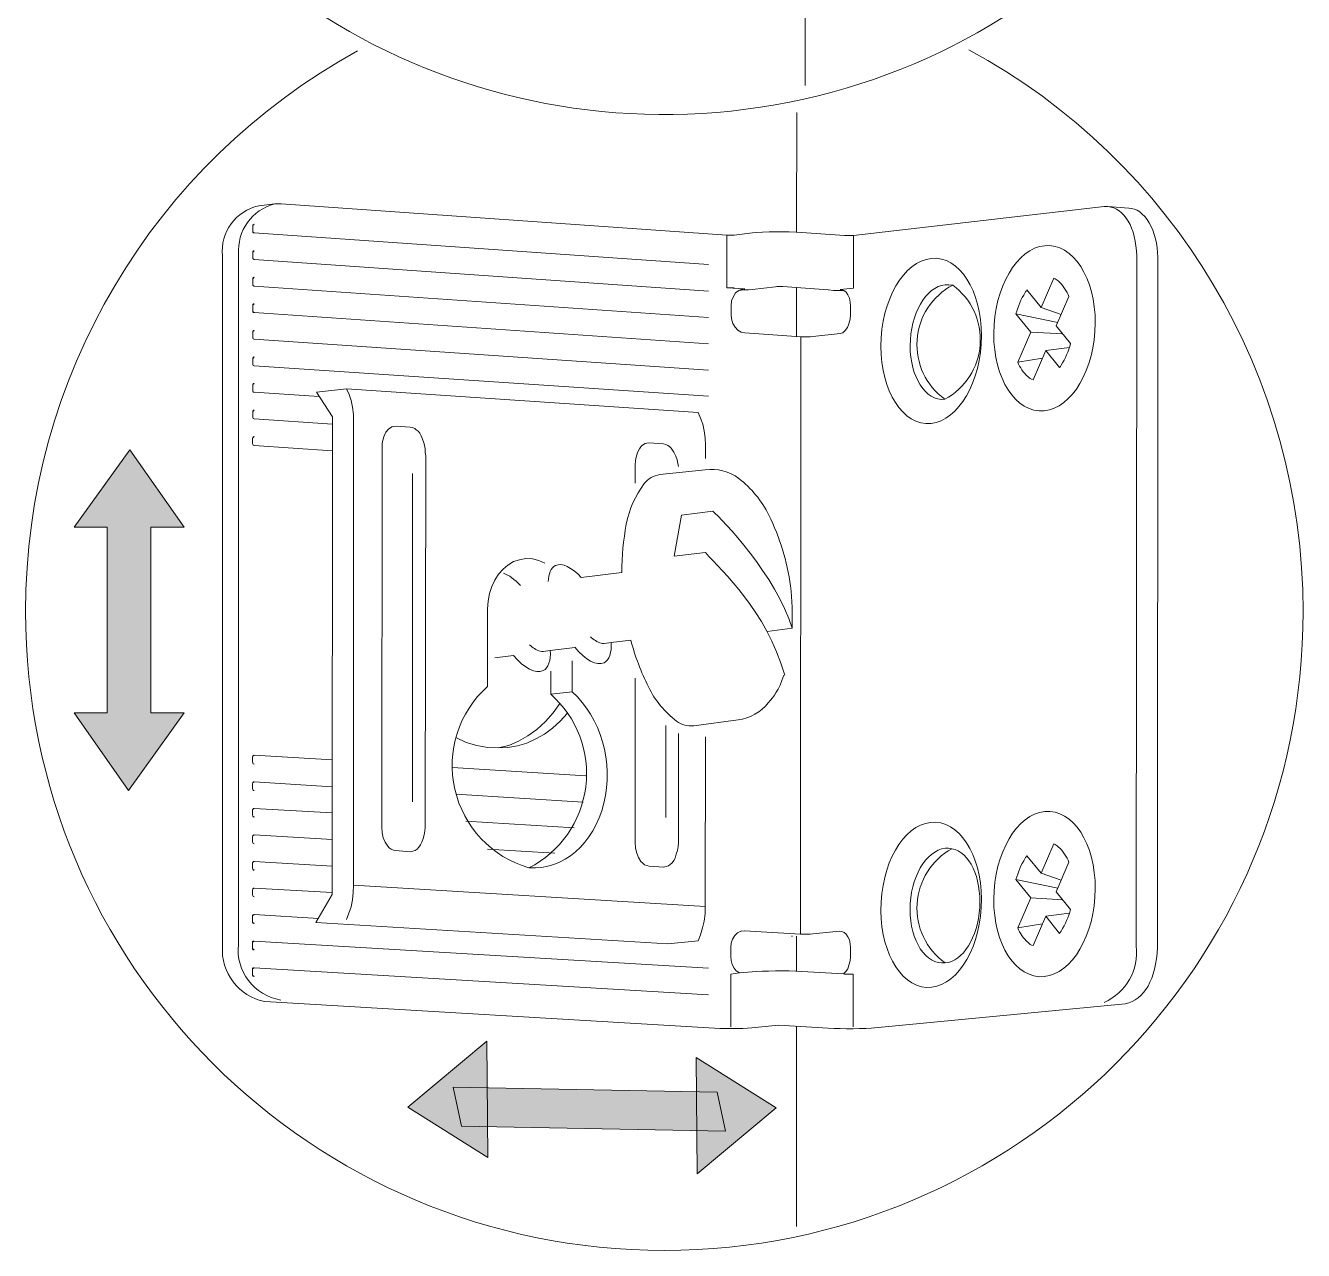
# Model space of a CAD drawing. Header units: metres. Extents: x -8.4 to 7.9, y -3.9 to 2.
# Drawn here: x 4.7963 to 5.0075, y -0.7715 to -0.5691 of the extents above; entities that cross this region are included whole.
import ezdxf

# ---------------------------------------------------------------- set-up
doc = ezdxf.new("R2010")
doc.units = ezdxf.units.M
doc.header["$MEASUREMENT"] = 0
doc.layers.add('PDF12_Geometry_Num_Penna__7', color=7, linetype='Continuous', lineweight=18)
doc.layers.add('PDF12_Solid Fills_Num_Penna__7', color=7, linetype='Continuous', lineweight=18)

msp = doc.modelspace()

# ---------------------------------------------------------------- hatches: boundary and pattern name
at = {"layer": 'PDF12_Geometry_Num_Penna__7', "linetype": 'Continuous', "lineweight": 18}
msp.add_hatch(color=7, dxfattribs=at).paths.add_polyline_path([(4.817049836813066, -0.6520002893830076), (4.822548160906408, -0.6520002893830076), (4.813572429782201, -0.6392165369406317), (4.80434054704801, -0.6520002893830076), (4.809837381887806, -0.6520002893830076), (4.809837381887806, -0.6826938049744995), (4.80434054704801, -0.6826938049744995), (4.813316278172218, -0.6954775574168752), (4.822548160906408, -0.6826938049744995), (4.817049836813066, -0.6826938049744995)])
at = {"layer": 'PDF12_Solid Fills_Num_Penna__7', "linetype": 'Continuous', "lineweight": 18}
for points in [[(4.872706369274821, -0.7561163876181427), (4.872538083624078, -0.7368990598552796), (4.85948924405044, -0.7478137990969119)], [(4.907290708681662, -0.7588338285642753), (4.90712540153801, -0.7396179900549584), (4.920339548255298, -0.7479176000690964)], [(4.910577640183941, -0.7453091724825609), (4.866961871570259, -0.7445154003423248), (4.868331984832954, -0.7509430186486266), (4.911944774939545, -0.7517397692959554)]]:
    msp.add_hatch(color=7, dxfattribs=at).paths.add_polyline_path(points)

# ---------------------------------------------------------------- linework, layer by layer
at = {"layer": 'PDF12_Geometry_Num_Penna__7', "color": 7, "linetype": 'Continuous', "lineweight": 18, "flags": 128}
for points in [[(4.925154453896194, -0.5485988839247937), (4.925147007628461, -0.5790273123850247)], [(4.923735046341112, -0.5834946262481884), (4.923702282763091, -0.6032689348374085)], [(4.8385349998764, -0.5986139750273973), (4.912206883563713, -0.6037667922979727)], [(4.933125832428703, -0.603826362439829), (4.974510699229866, -0.5990488370629485)], [(4.974510550304512, -0.5990495816897221), (4.974824782802804, -0.5990495816897221), (4.975139015301096, -0.5990495816897221)], [(4.978605997557137, -0.5992960531516527), (4.975139015301096, -0.5990488370629488)], [(4.833950779609844, -0.6032693816134722), (4.834078855414835, -0.6033915004042778), (4.834008860498154, -0.6033915004042778), (4.833880784693164, -0.6032693816134722), (4.833880784693164, -0.603075778652439)], [(4.833881082543872, -0.6021524414536656), (4.834079153265545, -0.6019618169997252), (4.834009158348863, -0.6020243656486743), (4.833881082543872, -0.6020809572834377), (4.833881082543872, -0.602274560244471), (4.833881082543872, -0.6030757786524391)], [(4.909181464984183, -0.6086038878167097), (4.834078408638771, -0.6033915004042778)], [(4.916429810919911, -0.6033922450310507), (4.913393222938782, -0.6037675369247459), (4.913125157300429, -0.6037675369247459), (4.912834752858879, -0.6037675369247459), (4.912520520360586, -0.6037675369247459), (4.912206287862294, -0.6037675369247459)], [(4.914195930600298, -0.6128804283005782), (4.914672491735148, -0.6126987393679164), (4.915184794955112, -0.61263916922606), (4.912206287862294, -0.6124425877579338), (4.912206287862294, -0.6037676858501009)], [(4.916429810919911, -0.6033915004042778), (4.917174437693115, -0.6033319302624214), (4.91809330713125, -0.6032693816134722), (4.919164080431118, -0.6032098114716158), (4.920281020590925, -0.6032098114716158), (4.921397960750732, -0.6032098114716158), (4.922502986882168, -0.6032098114716158), (4.923619927041974, -0.6032693816134722), (4.924574538565222, -0.6033319302624214), (4.931624664853923, -0.6038263624398292)], [(4.930891952109089, -0.6127624794197026), (4.933125832428703, -0.6125182418380917), (4.933125832428703, -0.603826958141248)], [(4.931624962704632, -0.603826362439829), (4.932053867725998, -0.603826362439829), (4.932613827059448, -0.603826362439829), (4.933126130279413, -0.603826362439829)], [(4.833950779609844, -0.6076674451867277), (4.834078855414835, -0.6077880747239868), (4.834008860498154, -0.6077299938356768), (4.833880784693164, -0.6076093642984177), (4.833880784693164, -0.6074872455076121)], [(4.833881082543872, -0.6065546749368509), (4.834079153265545, -0.6063729860041891)], [(4.834079153265545, -0.6063731349295431), (4.834009158348863, -0.6063731349295431), (4.833881082543872, -0.606492275213256), (4.833881082543872, -0.6066769426530106), (4.833881082543872, -0.6074870965822572)], [(4.909181464984183, -0.6130120783140807), (4.834078408638771, -0.6077877768732775)], [(4.98337652344235, -0.6074273775150465), (4.983330356582409, -0.7214178224642926)], [(4.833950779609844, -0.6120812948475752), (4.834078855414835, -0.6122049028919271), (4.834008860498154, -0.6121393757358852), (4.833880784693164, -0.6120172569450797), (4.833880784693164, -0.6118266324911392)], [(4.834079153265545, -0.6107087987792045), (4.834009158348863, -0.6107728366817), (4.833881082543872, -0.610896444726052), (4.833881082543872, -0.6110289882916825), (4.833881082543872, -0.6118257389390113)], [(4.833881082543872, -0.610963610060995), (4.834079153265545, -0.6107089477045589)], [(4.909181464984183, -0.6173517631483169), (4.834078408638771, -0.612204902891927)], [(4.921467806742058, -0.6122616434520451), (4.921153574243765, -0.6122616434520451), (4.920839341745474, -0.6122616434520451), (4.920467028358871, -0.6122616434520451), (4.920210876748889, -0.6123271706080871)], [(4.928960539184752, -0.6128216027854949), (4.921468104592768, -0.6122616434520451)], [(4.912206436787649, -0.6124427366832885), (4.912450674369261, -0.6124427366832885), (4.912834901784234, -0.6124427366832885), (4.913125306225784, -0.6124427366832885), (4.913393371864137, -0.6124427366832885)], [(4.912881217569527, -0.615427796491711), (4.912963126514579, -0.61462359957665), (4.913277359012872, -0.6138759942963525), (4.913637758371102, -0.6133160349629027), (4.914196228451007, -0.6128811729273513)], [(4.9163717300316, -0.6127618837182838), (4.915743265035017, -0.6128214538601402), (4.914998638261812, -0.6128214538601402), (4.914195930600298, -0.6128810240019966)], [(4.914510163098591, -0.6127618837182838), (4.915184794955114, -0.6126397649274783)], [(4.920211174599599, -0.6123270216827325), (4.916371878956956, -0.612761883718284)], [(4.923701687061672, -0.6124427366832885), (4.923701687061672, -0.6205174694119187)], [(4.928960688110107, -0.6128208581587219), (4.929787223828364, -0.6128804283005782), (4.930624184321445, -0.6128804283005782), (4.931496886899641, -0.6128804283005782), (4.931893028342986, -0.6131976393059634), (4.932183432784536, -0.6136354798486076), (4.932450009169343, -0.6141879929143255), (4.93256766019951, -0.6148105008967246), (4.932613827059448, -0.6154851327532478), (4.932613827059448, -0.6169163054113469)], [(4.931264265495692, -0.6128214538601402), (4.930891952109089, -0.6127618837182838), (4.931182356550639, -0.6128214538601402), (4.931496589048932, -0.6128810240019966)], [(4.833950779609844, -0.6164226178607122), (4.834078855414835, -0.6165447366515177), (4.834008860498154, -0.6165447366515177), (4.833880784693164, -0.6164226178607122), (4.833880784693164, -0.6162409289280502)], [(4.833881082543872, -0.6153055287755508), (4.834079153265545, -0.6151238398428889)], [(4.834079153265545, -0.6151239887682434), (4.834009158348863, -0.6151239887682434), (4.833881082543872, -0.615246107559049), (4.833881082543872, -0.615427796491711), (4.833881082543872, -0.6162409289280502)], [(4.912881068644173, -0.6154283921931296), (4.912881068644173, -0.6168580755976822), (4.912962977589225, -0.6175982346102475), (4.913195301142464, -0.6183473291440914), (4.913567614529067, -0.6189638801123047), (4.913998008803979, -0.6194642693038981), (4.914556478883883, -0.6197770125486441), (4.915184943880468, -0.6198991313394496), (4.924422783628843, -0.6205767417030659)], [(4.967430936795592, -0.6168515228820781), (4.964133729443842, -0.6157167116797144)], [(4.909181464984183, -0.6216915969079075), (4.834078408638771, -0.6165447366515177)], [(4.932613827059448, -0.6169170500381198), (4.93256766019951, -0.6176646553184173), (4.932369589477838, -0.6184063035845291), (4.932137265924598, -0.619028811566928), (4.931741124481253, -0.6195232437443359), (4.931334558263083, -0.619898535638031), (4.930892249959799, -0.6200236329359292)], [(4.959954139365845, -0.6167649972510316), (4.962392047421318, -0.619773289414778)], [(4.833880784693164, -0.6208306594327284), (4.834078855414835, -0.620952778223534), (4.833950779609844, -0.6208932080816776), (4.833880784693164, -0.6207710892908721), (4.833880784693164, -0.6206400349787882)], [(4.834079153265545, -0.6195230948189814), (4.833951077460553, -0.6195230948189814), (4.833881082543872, -0.619645213609787), (4.833881082543872, -0.6198358380637272), (4.833881082543872, -0.6206400349787882)], [(4.833881082543872, -0.6197021030952596), (4.834079153265545, -0.6195233926696906)], [(4.924422932554197, -0.6205768906284207), (4.92437676569426, -0.7192503628528493)], [(4.924422932554197, -0.620577486329839), (4.924935235774163, -0.620577486329839), (4.925493705854066, -0.620577486329839), (4.925970266988917, -0.620577486329839), (4.926412575292201, -0.6205179161879826), (4.930892249959799, -0.6200234840105749)], [(4.960255266432929, -0.6247457580808834), (4.962392345272026, -0.6197731404894234)], [(4.967679642137843, -0.620083054152431), (4.962391302794543, -0.619773289414778)], [(4.909181464984183, -0.6260430468451603), (4.834078408638771, -0.620952778223534)], [(4.962781487223703, -0.6276740773291877), (4.964869420695768, -0.6228191107678939)], [(4.968782136538248, -0.622321402232684), (4.964869867471831, -0.6228188129171848)], [(4.833881082543872, -0.6241189312632001), (4.834079153265545, -0.6238717151744961)], [(4.834079153265545, -0.6238718640998504), (4.833951077460553, -0.623935902002346), (4.833881082543872, -0.6240535530325124), (4.833881082543872, -0.6241756718233179), (4.833881082543872, -0.6249888042596572)], [(4.964325992076684, -0.6240891461922717), (4.960255862134347, -0.6247429284991453)], [(4.833880784693164, -0.6252293187074027), (4.834078855414835, -0.6253514374982081), (4.833950779609844, -0.6252918673563518), (4.833880784693164, -0.6251697485655463), (4.833880784693164, -0.6249895488864308)], [(4.909181464984183, -0.6303827316793966), (4.834078408638771, -0.6253520331996267)], [(4.833881082543872, -0.6284587650227905), (4.834079153265545, -0.628271119075943)], [(4.834079153265545, -0.6282715658520069), (4.833951077460553, -0.6282715658520069), (4.833881082543872, -0.6283936846428125), (4.833881082543872, -0.6285902661109386), (4.833881082543872, -0.629388506011814)], [(4.847051594132251, -0.6337990793148593), (4.844375405509354, -0.6297036320622342), (4.849343555340175, -0.6291436727287844)], [(4.908669310689573, -0.6384553794530621), (4.908621654576089, -0.6372654658694812), (4.908468261460808, -0.6360889555678181), (4.908225513132743, -0.6349779724221969), (4.907866603028058, -0.6339831510531955), (4.907436208753147, -0.6330478998260506), (4.849343406414819, -0.629143077027366)], [(4.849343704265529, -0.6291436727287839), (4.849786012568813, -0.6300789239559288), (4.850100245067105, -0.6310648098036518), (4.850344482648716, -0.6321862177240978), (4.850506811285275, -0.6333612387722145), (4.850506811285275, -0.6345437060880634)], [(4.833880784693164, -0.6295800240178823), (4.834078855414835, -0.6297036320622342), (4.833950779609844, -0.6297036320622342), (4.833880784693164, -0.6295800240178823), (4.833880784693164, -0.6293879103103954)], [(4.844864327448639, -0.6304417061198346), (4.834079153265545, -0.6297030363608157)], [(4.833881082543872, -0.6328668065948069), (4.834079153265545, -0.6326851176621451), (4.833951077460553, -0.6326851176621451), (4.833881082543872, -0.6328072364529507), (4.833881082543872, -0.6329889253856126), (4.833881082543872, -0.6337990793148591)], [(4.833880784693164, -0.633983746754614), (4.834078855414835, -0.6341058655454195), (4.833950779609844, -0.6340433168964703), (4.833880784693164, -0.6339211981056648), (4.833880784693164, -0.6337990793148593)], [(4.847051594132251, -0.6349785681236149), (4.834078706489481, -0.6341058655454191)], [(4.844305857368736, -0.7173231198384408), (4.846993960020005, -0.7126706917594587), (4.847052040908314, -0.6337998239416323)], [(4.850507109135984, -0.6345437060880637), (4.850507109135984, -0.7111166556837809), (4.850460942276046, -0.7123676286627646), (4.850344780499425, -0.7135426497108813), (4.850100542917815, -0.7147161815054518), (4.849716315502841, -0.7157705730163093), (4.849344002116237, -0.7168249645271672)], [(4.857546363873796, -0.6352919070697798), (4.857150222430451, -0.6353514772116361), (4.856859817988902, -0.6354140258605853), (4.856301347908997, -0.6357863392471875), (4.855870953634085, -0.636286728438781), (4.855556721135793, -0.6369032794069942), (4.855358650414121, -0.637644927673106), (4.8552424886375, -0.6382019084994631), (4.8552424886375, -0.6389524922868532), (4.85517249372082, -0.7015070982502216)], [(4.861687977986359, -0.6369026837055757), (4.861443740404748, -0.6364678216700241), (4.861199502823137, -0.6361550784252783), (4.860885270324845, -0.6359093515901209), (4.860641032743233, -0.635717237882634), (4.86025680532826, -0.6355325704428794), (4.859896405970028, -0.6354730003010229), (4.857546363873796, -0.635291311368361)], [(4.83407870648948, -0.6370261428245731), (4.833950630684489, -0.6370842237128829), (4.833880635767808, -0.6372063425036885), (4.833834468907869, -0.637338886069319), (4.833834468907869, -0.6381386152237407)], [(4.833881082543872, -0.637265465869481), (4.834079153265545, -0.6370256960485091)], [(4.861688126911714, -0.6369034283323486), (4.861932364493326, -0.6374633876657985), (4.862118521186626, -0.6380799386340118), (4.862316591908298, -0.6386964896022252), (4.862362758768238, -0.6391968787938187), (4.862362758768238, -0.6396913109712264), (4.862444667713289, -0.6401917001628199)], [(4.833880784693164, -0.638392681878758), (4.834078855414835, -0.6385148006695636), (4.833950779609844, -0.6384552305277071), (4.833880784693164, -0.6383241762156233), (4.833834617833223, -0.6381395087758683)], [(4.846993364318586, -0.6393873543224047), (4.834078557564126, -0.638514651744209)], [(4.899361922800579, -0.6380791940072389), (4.898989609413978, -0.6381387641490952), (4.898675376915685, -0.6382013127980444), (4.898116906835781, -0.6385736261846466), (4.89775650747755, -0.6390740153762401), (4.897442274979258, -0.6396905663444534), (4.897198037397647, -0.6404411501318437), (4.897128042480967, -0.6409981309582007), (4.897056558310738, -0.6417397792243125), (4.897056558310738, -0.6447421143738732)], [(4.90345722112785, -0.6396318897547253), (4.903212983546239, -0.6392551086074837), (4.902968745964628, -0.6389527901375627), (4.902700680326275, -0.638695149274034), (4.902456442744663, -0.6385149495949185), (4.902096043386432, -0.6383228358874316), (4.901711815971459, -0.6382602872384824), (4.899361773875225, -0.6380785983058206)], [(4.903457072202496, -0.6396324854561436), (4.903771304700789, -0.6402505256779034), (4.90396937542246, -0.6408670766461168), (4.90408553719908, -0.6415000094033407), (4.904201698975699, -0.6419929523272021)], [(4.908669459614927, -0.6384558262291258), (4.908666481107835, -0.6406435396888008)], [(4.862444369862581, -0.6402505256779032), (4.862362460917527, -0.7008780375522183)], [(4.860257103178969, -0.6431104881884275), (4.860257103178969, -0.6973461238415546)], [(4.908647120811731, -0.6561587320606456), (4.903503239062434, -0.6567946433249622), (4.904705066674387, -0.650012582674615), (4.909851926930777, -0.6493707143961129)], [(4.882095666108867, -0.6579339222879652), (4.881130629810794, -0.6575094850272387), (4.880059856510926, -0.6572548226708026), (4.879000997239428, -0.6571952525289462), (4.877954051996304, -0.6573769414616082), (4.876965187641487, -0.6576896847063541)], [(4.876953124687762, -0.6731962394076295), (4.873867391339601, -0.6735804668226031)], [(4.886631783485875, -0.6792248866888485), (4.886631783485875, -0.674094408221469)], [(4.883096146641345, -0.6758049648448745), (4.883096146641345, -0.6795936258669393), (4.88663163456052, -0.67922429098743)], [(4.897056558310738, -0.67694528628536), (4.897056558310738, -0.7040482115764596)], [(4.884597165290772, -0.6811454280622977), (4.883480225130964, -0.6826942517505632), (4.882247123194538, -0.684123935155116), (4.880815950536438, -0.6854329890224096), (4.879314782961657, -0.6864858912797208), (4.877755534498567, -0.6873466798295453), (4.87616203320391, -0.6880391827286255), (4.874416628047517, -0.6884636199893521), (4.876033957398919, -0.6884040498474958), (4.877593205862009, -0.6881047098846675), (4.879140540296728, -0.6876668693420234), (4.880617879814765, -0.6869877697248608), (4.882049052472865, -0.686170169527882), (4.883410230214283, -0.6851783266659737), (4.884640353643617, -0.684065854266806), (4.885830267227198, -0.6827568003995124)], [(4.902095745535724, -0.6847631227772347), (4.902095745535724, -0.6999535089506077)], [(4.904217782914001, -0.6860683045853078), (4.904201401124991, -0.7034210869080668)], [(4.867412519693401, -0.6867301288613317), (4.86913409679305, -0.6875447505512174), (4.870879501949442, -0.6880391827286254), (4.872671073965773, -0.688405539101042), (4.874416479122163, -0.6884636199893519)], [(4.908640419170773, -0.6866246897102461), (4.908621058874669, -0.7146598877213977)], [(4.833834468907869, -0.6899528735357613), (4.833880635767808, -0.6898367117591413), (4.833950630684489, -0.6897160822218822), (4.83407870648948, -0.6896505550658403)], [(4.834078855414835, -0.6896504061404855), (4.833834617833223, -0.6898946437220965)], [(4.834078855414835, -0.6911454677757256), (4.833950779609844, -0.6910695158448588), (4.833880784693164, -0.6909473970540532), (4.833834617833223, -0.6907671973749376), (4.833834617833223, -0.689952575685052)], [(4.846993364318586, -0.6904532627273546), (4.834078557564126, -0.68965055506584)], [(4.833881082543872, -0.6910117328072579), (4.834079153265545, -0.6911457656264348)], [(4.888890385414359, -0.6930594564335704), (4.866853900688143, -0.6916982786921525)], [(4.833834468907869, -0.6943683613755096), (4.833880635767808, -0.6941702906538372), (4.833950630684489, -0.6940556181307638), (4.83407870648948, -0.6940556181307638)], [(4.834078855414835, -0.6940548735039903), (4.833834617833223, -0.6942454979579306)], [(4.834078855414835, -0.6954794934464854), (4.833950779609844, -0.6954794934464854), (4.833880784693164, -0.6953633316698654), (4.833834617833223, -0.695165260948193), (4.833834617833223, -0.6943685103008641)], [(4.846993364318586, -0.6948627935529172), (4.834078557564126, -0.6940556181307636)], [(4.833881082543872, -0.6953631827445106), (4.834079153265545, -0.6954793445211306)], [(4.88844822603643, -0.6974122466990151), (4.867412519693401, -0.6961017035781751)], [(4.833834468907869, -0.6987662760234101), (4.833880635767808, -0.6985860763442946), (4.833950630684489, -0.698463957553489), (4.83407870648948, -0.698463957553489)], [(4.834078855414835, -0.6984638086281345), (4.833834617833223, -0.69864400830725)], [(4.834078855414835, -0.6998963216144253), (4.833950779609844, -0.6998203696835583), (4.833880784693164, -0.6996982508927528), (4.833834617833223, -0.6995805998625865), (4.833834617833223, -0.6987659781727007)], [(4.846993364318586, -0.699202627312508), (4.834078557564126, -0.698463957553489)], [(4.833881082543872, -0.6997610973924113), (4.834079153265545, -0.6998966194651346)], [(4.862363056618947, -0.7008780375522183), (4.862363056618947, -0.7015645834371129), (4.862316889759009, -0.702187091419512), (4.862200727982388, -0.7028021531341788), (4.862002657260716, -0.703421682609485), (4.861804586539042, -0.7040486583525233)], [(4.886947356312358, -0.7016859576011452), (4.86907631375545, -0.7005690174413384)], [(4.833834468907869, -0.7031192152142094), (4.833880635767808, -0.7029970964234039), (4.833950630684489, -0.7028615743506806), (4.83407870648948, -0.7028034934623706)], [(4.834078855414835, -0.702802897760952), (4.833834617833223, -0.7030590493709343)], [(4.846993364318586, -0.7036129027648439), (4.834078557564126, -0.7028027488355973)], [(4.855172791571529, -0.7015072471755761), (4.85524278648821, -0.7025020685445773), (4.855428943181511, -0.7032973299383596), (4.855719347623061, -0.70404791372575), (4.856161655926345, -0.7046704217081489), (4.856429721564698, -0.7049742294316164), (4.856720126006248, -0.7051648538855568), (4.857104353421221, -0.7053465428182186), (4.857464752779451, -0.7054090914671678), (4.859896703820739, -0.7056026944282011)], [(4.834078855414835, -0.704292151307361), (4.833950779609844, -0.7042355596725975), (4.833880784693164, -0.704113440881792), (4.833834617833223, -0.7039198379207589), (4.833834617833223, -0.7031186195127908)], [(4.833881082543872, -0.7041706282179743), (4.834079153265545, -0.7042927470087799)], [(4.861804586539042, -0.7040485094271687), (4.861572262985804, -0.7044729466878953), (4.861328025404192, -0.7048527063422296), (4.8610137929059, -0.7051654495869755), (4.860699560407607, -0.7054096871685865), (4.860327247021004, -0.705531805959392), (4.859896852746093, -0.7056032901296199)], [(4.883794308703902, -0.7058467830844576), (4.872624907105834, -0.7051647049602021)], [(4.89705626046003, -0.7040479137257498), (4.897127744630256, -0.7050337995734727), (4.897325815351929, -0.7058469320098122), (4.89761621979348, -0.706585601768831), (4.898000447208453, -0.7072140667654156), (4.898314679706744, -0.707517874488883), (4.898605084148294, -0.7077710475917727), (4.898989311563269, -0.7078931663825783), (4.89936162494987, -0.7080152851733839), (4.901711667046103, -0.7081388932177357)], [(4.904201698975699, -0.703484231258434), (4.904201698975699, -0.7041141855085651), (4.90413170405902, -0.7047292472232322), (4.904015542282399, -0.7054083468403946), (4.903817471560727, -0.7060278763157009), (4.903655142924168, -0.706654852058739)], [(4.833834468907869, -0.7075171298621103), (4.833880635767808, -0.7073354409294483), (4.833950630684489, -0.7072148113921892), (4.83407870648948, -0.7072148113921892)], [(4.834078855414835, -0.7072146624668345), (4.833834617833223, -0.7073993299065893)], [(4.846993364318586, -0.7080152851733839), (4.834078557564126, -0.7072140667654156)], [(4.903654845073459, -0.7066547031333846), (4.903409118238302, -0.7070791403941112), (4.903142541853494, -0.7074589000484456), (4.902852137411944, -0.7077150516584281), (4.902537904913652, -0.707951842972307), (4.902141763470307, -0.7080739617631124), (4.901711369195395, -0.7081379996656081)], [(4.834078855414835, -0.7086340700219171), (4.833950779609844, -0.7086340700219171), (4.833880784693164, -0.7085104619775652), (4.833834617833223, -0.708331751551996), (4.833834617833223, -0.7075171298621103)], [(4.833881082543872, -0.7085097173507919), (4.834079153265545, -0.7086333253951438)], [(4.967430936795592, -0.7103021829192497), (4.964133729443842, -0.709167371716886)], [(4.907436059827792, -0.7203014780059045), (4.907866454102704, -0.7193141029046353), (4.908180686600996, -0.7181971627448285), (4.908424924182607, -0.7170802225850217), (4.908621505650733, -0.7158932875085335), (4.908621505650733, -0.7146601855721069), (4.850507853762757, -0.7111172513851994)], [(4.959954139365845, -0.7102156572882034), (4.962392047421318, -0.7132224601984034)], [(4.833834468907869, -0.7119324687765038), (4.833880635767808, -0.7117343980548314), (4.833950630684489, -0.711616747024665), (4.83407870648948, -0.711616747024665)], [(4.834078855414835, -0.7116168959500199), (4.833834617833223, -0.7118104989110532)], [(4.834078855414835, -0.7130428562207067), (4.833950779609844, -0.7129832860788503), (4.833880784693164, -0.7128611672880448), (4.833834617833223, -0.7127301129759609), (4.833834617833223, -0.7119318730750855)], [(4.833881082543872, -0.7129272901455053), (4.834079153265545, -0.7130434519221253)], [(4.846993364318586, -0.7123673308120554), (4.834078557564126, -0.7116167470246653)], [(4.960255266432929, -0.7181964181180553), (4.962392345272026, -0.7132223112730489)], [(4.967679642137843, -0.713533714189603), (4.962391302794543, -0.7132224601984035)], [(4.833834468907869, -0.7162715579093213), (4.833834468907869, -0.7161494391185157), (4.833950630684489, -0.7160273203277102), (4.83407870648948, -0.7159677501858539)], [(4.834078855414835, -0.7159683458872725), (4.833834617833223, -0.716206626454698)], [(4.834078855414835, -0.7174452386292465), (4.833950779609844, -0.7173826899802973), (4.833834617833223, -0.7172590819359455), (4.833834617833223, -0.7170788822568299), (4.833834617833223, -0.7162717068346762)], [(4.833881082543872, -0.7173231198384408), (4.834079153265545, -0.7174452386292464)], [(4.84474786782131, -0.7166431266691506), (4.834078855414835, -0.7159684948126273)], [(4.902456442744663, -0.7208026118242712), (4.844305559518028, -0.7173237155398595)], [(4.964325992076684, -0.7175398062294436), (4.960255862134347, -0.7181935885363172)], [(4.962781487223703, -0.7211239927395865), (4.964869420695768, -0.7162690261782927)], [(4.968782136538248, -0.7157720622698558), (4.964869867471831, -0.7162694729543564)], [(4.913951693018686, -0.7189940623175118), (4.913509384715403, -0.7194319028601561), (4.913125157300429, -0.7200633463638336), (4.912880919718818, -0.7207394674739034), (4.912834752858879, -0.7214185670910659), (4.912834752858879, -0.722907820637475)], [(4.913951693018686, -0.7189933176907388), (4.914510163098591, -0.7187550371233133), (4.915114800038432, -0.7186909992208178)], [(4.914556627809238, -0.718755632824732), (4.91511509788914, -0.7186915949222363)], [(4.915114800038432, -0.7186915949222361), (4.924376467843549, -0.7192500650021395), (4.924864943006773, -0.7192500650021395), (4.925411499058305, -0.7192500650021395), (4.925969969138208, -0.7192500650021395), (4.926412277441491, -0.7191904948602832)], [(4.923015141176776, -0.7195635528736588), (4.922875151343415, -0.7195635528736588)], [(4.923701687061672, -0.7195635528736588), (4.923701687061672, -0.7253358996195405)], [(4.931892879417631, -0.7192500650021397), (4.931578646919339, -0.718934343250301), (4.931182505475994, -0.7188122244594954), (4.930822106117764, -0.718755632824732), (4.926412426366847, -0.7191904948602834)], [(4.930822106117764, -0.718755632824732), (4.931182505475994, -0.7188122244594954)], [(4.931892581566922, -0.7192500650021395), (4.932182986008472, -0.719684927037691), (4.932449562393279, -0.7201853162292845), (4.932567213423446, -0.7208018671974978), (4.932613380283384, -0.7214839453217532)], [(4.833834468907869, -0.7206804930334655), (4.833834468907869, -0.7204898685795251), (4.833950630684489, -0.7203662605351733), (4.83407870648948, -0.7203662605351733)], [(4.834078855414835, -0.7203662605351734), (4.833834617833223, -0.7205479494678353)], [(4.834078855414835, -0.7217974331932724), (4.833950779609844, -0.7217974331932724), (4.833834617833223, -0.7216753144024668), (4.833834617833223, -0.7214846899485264), (4.833834617833223, -0.7206804930334655)], [(4.833881082543872, -0.7216751654771124), (4.834079153265545, -0.7217972842679179)], [(4.909181464984183, -0.7248413185167781), (4.834078408638771, -0.7203661116098188)], [(4.907436208753147, -0.720301626931259), (4.902456144893955, -0.7208020161228526)], [(4.931450720039702, -0.7257700170283186), (4.931823033426305, -0.7254572737835727), (4.932183432784536, -0.7249568845919793), (4.932369589477838, -0.7243403336237658), (4.93256766019951, -0.723649319978232), (4.932613827059448, -0.7229731988681622), (4.932613827059448, -0.7214839453217532)], [(4.916371581106246, -0.7254574227089274), (4.914265776591623, -0.7256361331344966), (4.913753473371659, -0.7252757337762656), (4.913393074013427, -0.7248408717407141), (4.913078841515135, -0.7242183637583152), (4.912880770793464, -0.723588409508184), (4.912834603933524, -0.7229078206374752)], [(4.833834468907869, -0.7250784076813662), (4.833834468907869, -0.7248982080022507), (4.833950630684489, -0.7247760892114452), (4.83407870648948, -0.7247760892114452)], [(4.834078855414835, -0.7247759402860906), (4.833834617833223, -0.7249576292187525)], [(4.834078855414835, -0.7261953478411731), (4.833950779609844, -0.7261372669528632), (4.833834617833223, -0.7260151481620577), (4.833834617833223, -0.7258930293712521), (4.833834617833223, -0.7250784076813663)], [(4.833881082543872, -0.7260738247517863), (4.834079153265545, -0.7261959435425918)], [(4.909181464984183, -0.7292371482097136), (4.834078408638771, -0.724775344584672)], [(4.914265925516979, -0.7256365799105606), (4.912834752858879, -0.7258361398857796), (4.912834752858879, -0.7345080632865197)], [(4.9163717300316, -0.7254572737835729), (4.917174437693115, -0.7253932358810773), (4.91809330713125, -0.7253351549927674), (4.919094085514437, -0.7253351549927674), (4.920211025674243, -0.725275584850911), (4.921397960750732, -0.725275584850911), (4.922502986882168, -0.725275584850911), (4.923573760182036, -0.7253351549927674), (4.924574538565222, -0.7253932358810773), (4.931450422188992, -0.7257700170283188)], [(4.931450422188992, -0.7257706127297374), (4.931624664853923, -0.7258361398857793)], [(4.931624962704632, -0.7258361398857796), (4.932053867725998, -0.7258361398857796), (4.93256766019951, -0.7258361398857796), (4.933056135362731, -0.7258361398857796)], [(4.933055986437377, -0.7258361398857796), (4.933055986437377, -0.7345080632865197)], [(4.978001211691939, -0.7307264017561228), (4.936034046754131, -0.7347652573739842)], [(4.923701687061672, -0.7344495356221457), (4.9236897730333, -0.7675035180846959)]]:
    msp.add_lwpolyline(points, dxfattribs=at)
for points in [[(4.851169231262717, -0.5733461079561835, 0.2741354164096275), (4.796327469416202, -0.6659300224293448, 0.4142084059287948), (4.901866400489576, -0.7714674642491727, 0.4142060367553039), (5.007403842309404, -0.665930022429345, 0.2752636241648084), (4.95217189603373, -0.5731316554455005)], [(4.936034493530195, -0.7347651084486299), (4.935161790952, -0.7348217000833934), (4.934114845708874, -0.7348217000833934), (4.933055986437377, -0.7348872272394353), (4.931939046277569, -0.7348872272394353), (4.930892101034445, -0.7348217000833934), (4.929903236679628, -0.7348217000833934), (4.928960539184752, -0.7347651084486299), (4.920711414865838, -0.7342712719726404), (4.916301884040274, -0.7347061340081922), (4.915627252183751, -0.7347657041500486), (4.914824544522236, -0.7348222957848121), (4.913881847027359, -0.7348222957848121), (4.912962977589225, -0.7348222957848121), (4.911962199206037, -0.7348222957848121), (4.911019501711161, -0.7348222957848121), (4.910170329339, -0.7347651084486299), (4.835870427431164, -0.7303546840709451, -0.3812862784459217), (4.828866468002404, -0.7211744784348098), (4.828866468002404, -0.6071736087107384, -0.3826959935616174), (4.834881265225641, -0.5989177827508647), (4.837499372960228, -0.5986139750273973), (4.838057843040131, -0.5986139750273973), (4.838534404174982, -0.5986139750273973)], [(4.837499670810935, -0.5986139750273888, 0.364556392950379), (4.83153074259693, -0.6069269883234532), (4.831484575736991, -0.7209248795404315, 0.3939837291517551), (4.838488386240399, -0.7301104464893282)], [(4.979909094410245, -0.6071736087107387), (4.979839099493564, -0.7211744784348098, -0.333354351759358), (4.974510997080573, -0.7304887168901127)], [(4.948250989296744, -0.6119481555805262), (4.948879454293328, -0.6119481555805262), (4.949507919289913, -0.6120166612436608, 0.5549167512798249), (4.948204524586096, -0.6308771638568034, 0.5503614619570771), (4.949507621439204, -0.6120172569450792)], [(4.966853553195649, -0.6181888725667535), (4.959953841515136, -0.6167651461763862, -0.07008471604333233), (4.961479730698786, -0.6132476782251228, -0.02809651485598741), (4.961776538930586, -0.6128113269360247), (4.964134027294552, -0.6157171584557781), (4.966213025245338, -0.6108696381622165, -0.09614546130869671), (4.966951099302939, -0.6113316046123127)], [(4.964869867471831, -0.6228186639918301), (4.967166296440396, -0.6256510753117456, 0.01913218119554242), (4.967425128706761, -0.6252576145247841, 0.06968364741040943), (4.968975739499282, -0.621675661894961), (4.966607826360491, -0.618759703451092), (4.968697249086103, -0.6138928228614271)], [(4.888147098969346, -0.6602973676661165), (4.894842782914004, -0.6594752997084985, -0.0462737842994639), (4.895579963419473, -0.6514869436855599, -0.1157375280509719), (4.898552513498106, -0.6448001952621827, -0.1974245999399113), (4.901094669301827, -0.6433243449976918), (4.908628802993112, -0.642511212561363, -0.1995325625749005), (4.914159890664476, -0.6439602562620068, -0.1172019409233144), (4.919126551241749, -0.6499932223785118, -0.08057176947298599), (4.922703738260225, -0.6617166262958442, -0.04449186000529247), (4.922958847392723, -0.6687042039355958), (4.918854464618819, -0.6692179964091072)], [(4.876964591940069, -0.657689684706354), (4.876033808473563, -0.6582481547862575), (4.875219186783678, -0.6589287436569663), (4.874486474038845, -0.6597374083326664), (4.873858009042261, -0.6607307404481214), (4.873369533879037, -0.6617851319589791), (4.872985306464065, -0.6629616422606421), (4.872741068882453, -0.6642111259860795), (4.872671371816481, -0.6655082658250018), (4.872671371816481, -0.6782935075209239, 0.5893123612302285), (4.879501088580313, -0.7082720324847875, 0.5286347584610595), (4.883096146641345, -0.6795933280162301)], [(4.919044791222052, -0.6810048425275167, -0.1997927903669011), (4.914067705869952, -0.6838210209837765), (4.906736110660979, -0.6847935035495816, -0.2001895077224612), (4.90389610414798, -0.6840429197621878, -0.1168450156963982), (4.899248143829634, -0.6783986488213007, -0.04914155873726497), (4.896316250372818, -0.6706420206501835), (4.89308903793775, -0.6710740531039966), (4.891897635100623, -0.6712229784586374, -0.118230246098034), (4.891434477247687, -0.671178300852252, -0.1173727457382844), (4.889651840752636, -0.6700985920311008)], [(4.887060688507241, -0.6718782500190575), (4.883026449575373, -0.6723851919262553), (4.8818335574847, -0.6725326280273498, -0.1130797854663198), (4.881370399631742, -0.6724909289281211, -0.1166552724141837), (4.87959074164381, -0.6714097308533555)], [(4.948250989296744, -0.7050330549466998), (4.948809459376647, -0.7050330549466998), (4.949391757513293, -0.7051090068775667, 0.5518782844067439), (4.94825054252068, -0.7239686159385821)], [(4.966853553195649, -0.7116395326039249), (4.959953841515136, -0.7102158062135577, -0.07008471604374757), (4.961479730698786, -0.7066983382622947, -0.02809651483967146), (4.961776538930586, -0.7062619869731966), (4.964134027294552, -0.70916781849295), (4.966213025245338, -0.7043202981993884, -0.09511271498195398), (4.966951099302939, -0.7047815200227111)], [(4.964869867471831, -0.7162693240290019), (4.967166296440395, -0.719100990722144, 0.01916570960982167), (4.967425128706761, -0.7187090191887293, 0.06966049830687263), (4.968975739499282, -0.7151263219321329), (4.966607826360491, -0.7122103634882639), (4.968697249086103, -0.7073434828985989)]]:
    msp.add_lwpolyline(points, format="xyb", dxfattribs=at)
for points in [[(4.817049836813066, -0.6520002893830076), (4.822548160906408, -0.6520002893830076), (4.813572429782201, -0.6392165369406317), (4.80434054704801, -0.6520002893830076), (4.809837381887806, -0.6520002893830076), (4.809837381887806, -0.6826938049744995), (4.80434054704801, -0.6826938049744995), (4.813316278172218, -0.6954775574168752), (4.822548160906408, -0.6826938049744995), (4.817049836813066, -0.6826938049744995)], [(4.872706369274821, -0.7561163876181427), (4.872538083624078, -0.7368990598552796), (4.85948924405044, -0.7478137990969119)], [(4.907290708681662, -0.7588338285642753), (4.90712540153801, -0.7396179900549584), (4.920339548255298, -0.7479176000690964)], [(4.910577640183941, -0.7453091724825609), (4.866961871570259, -0.7445154003423248), (4.868331984832954, -0.7509430186486266), (4.911944774939545, -0.7517397692959554)]]:
    msp.add_lwpolyline(points, close=True, dxfattribs=at)
at = {"layer": 'PDF12_Geometry_Num_Penna__7', "color": 7, "linetype": 'Continuous', "lineweight": 18}
msp.add_arc((4.901872223896922, -0.4782520593326657), 0.1055849464504264, 197.3022385108312, 359.9998998974127, dxfattribs=at)
for centre, major_axis, ratio, start_param, end_param in [((4.974111113070929, -0.60891218385138), (0.001257295976801377, 0.009841260615925482), 0.5754305894128725, 4.962895711501313, 6.323526470450363), ((4.978840819790538, -0.6069832843015005), (-0.0004006664294392697, 0.007683748070696269), 0.587989498192515, 4.623936722534428, 6.246430199078609), ((4.948242395858909, -0.6214115964872878), (0.0006005879550417337, 0.009475688495102033), 0.6050015815021405, 0.102943384392713, 3.239404958845704), ((4.879627432775845, -0.6922405792789434), (-0.001600821742429608, 0.01600640934035273), 0.7929933235631553, 3.006260499069853, 5.578377795459925), ((4.948275648644544, -0.7144980806029397), (0.0006323385327670816, 0.009481630156221115), 0.6090882214674813, 0.1133031098450807, 3.246406704190599), ((4.948419329280548, -0.7145169514558881), (0.0006037213639169869, 0.009452949116486344), 0.5869119944342306, 3.219733931594339, 6.216515810112146), ((4.968278440816406, -0.7068332638651532), (-0.01084549757126322, 0.0235240475740638), 0.4448896433938835, 3.039533606689672, 3.857332229338332)]:
    msp.add_ellipse(centre, major_axis=major_axis, ratio=ratio, start_param=start_param, end_param=end_param, dxfattribs=at)
for centre, major_axis, ratio in [((4.964673326984176, -0.6191425759818532), (0.0008940126203046975, 0.01365479993322702), 0.6104131055060835), ((4.945948381667002, -0.6212287916905075), (0.0008618289075516026, 0.01363662748658968), 0.605591063447039), ((4.964673326912513, -0.7125932360002332), (0.0008940120327470969, 0.01365479095909981), 0.6104131055059874), ((4.945949311659093, -0.7143765860232141), (0.0007606996560126996, 0.01363981371534153), 0.6067113731640784)]:
    msp.add_ellipse(centre, major_axis=major_axis, ratio=ratio, dxfattribs=at)
for points in [[(4.968697695862168, -0.6138934185628457), (4.968358146053586, -0.6129715706176184), (4.967762444635023, -0.61209588953233), (4.966950801452231, -0.6113319024630218)], [(4.960255266432929, -0.6247457580808834), (4.960599284002149, -0.6256199499126256), (4.961177114378156, -0.6264509533915217), (4.96195450472938, -0.6271762198686228)], [(4.961953909027963, -0.6271759220179138), (4.962175807806379, -0.6273888852750503), (4.962463233740837, -0.6275586601793408), (4.962781933999767, -0.6276733327024144)], [(4.909851926930777, -0.6493707143961129), (4.911367987041021, -0.6506127518538181), (4.920431584124465, -0.6600948291838049), (4.922958847392722, -0.6687042039355959)], [(4.921759998287864, -0.6764289620808199), (4.918650436882961, -0.6655871962629616), (4.911531804931128, -0.6595289128361694), (4.908647120811734, -0.6561587320606455)], [(4.88268749546821, -0.660997614683638), (4.882726216060417, -0.659687071562798), (4.88311937899667, -0.6587250137718177), (4.883875919798248, -0.658343764863937)], [(4.883875919798245, -0.6583437648639369), (4.884960096380031, -0.6577986980659511), (4.886569979463697, -0.6586520403480435), (4.888147098969344, -0.6602976655168256)], [(4.875309584473944, -0.6596239272124302), (4.876164416009584, -0.6599039068791552), (4.877132430814752, -0.660612791567246), (4.878090020845093, -0.6616076129362471)], [(4.89308903793775, -0.671073904178642), (4.893172436136349, -0.6727210186009706), (4.892789697974922, -0.6739407172554795), (4.891909549128994, -0.6743815363052166)], [(4.881848301094808, -0.6756937176049577), (4.880625623933207, -0.6763058008125318), (4.878717890140257, -0.675287151386788), (4.876953124687762, -0.6731962394076295)], [(4.883026300650019, -0.6723845962248366), (4.883114166609256, -0.6740287321400724), (4.882725471433646, -0.6752514093016742), (4.881848301094811, -0.6756937176049576)], [(4.891909549128994, -0.6743815363052167), (4.890688361220939, -0.6749936195127909), (4.88882232652729, -0.6739302924806548), (4.887053093314156, -0.67183789124795)], [(4.921586947025771, -0.6764536836896906), (4.920827427717103, -0.6790673236636384), (4.919945789617628, -0.6798476925219569), (4.91904479122205, -0.6810048425275168)], [(4.968697695862168, -0.7073440786000172), (4.968358146053586, -0.7064222306547899), (4.967762444635023, -0.7055465495695015), (4.966950801452231, -0.7047810732466473)], [(4.960255266432929, -0.7181964181180553), (4.960599284002149, -0.7190706099497974), (4.961177114378156, -0.7199016134286937), (4.96195450472938, -0.720626879905795)], [(4.961953909027963, -0.7206273266818588), (4.962175807806379, -0.7208388006854489), (4.962463233740837, -0.721010064843286), (4.962781933999767, -0.721123248112813)]]:
    msp.add_open_spline(points, degree=3, dxfattribs=at)

doc.saveas('drawing.dxf')
